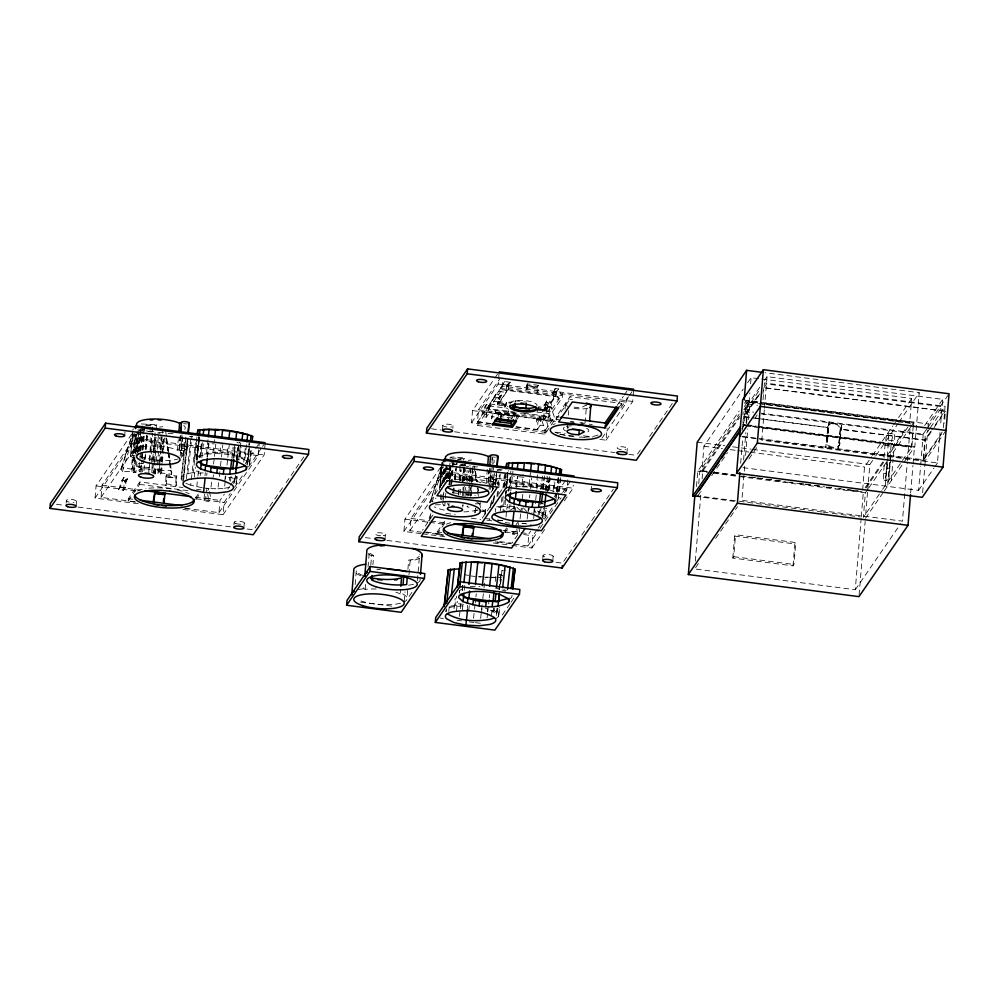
<?xml version="1.0" encoding="UTF-8"?>
<svg xmlns="http://www.w3.org/2000/svg" width="999" height="999" viewBox="0 0 999 999"><rect width="100%" height="100%" fill="white"/><g stroke="black" fill="none" stroke-linecap="round" stroke-linejoin="round"><path stroke-width="0.75" stroke-dasharray="5 3.75" d="M154.945 474.013L154.982 463.324M154.995 461.788L155.07 434.303M463.873 490.509L463.873 487.45M463.898 481.343L463.948 466.071M527.36 383.891L527.335 389.31L526.211 390.934L526.623 386.039L537.462 387.45L537.062 392.345L538.174 390.721L538.199 385.302L527.36 383.891L526.386 386.388L537.462 387.45M135.789 433.941L134.378 452.222L135.976 454.12M182.642 456.406L183.104 454.183L178.946 450.786L180.295 434.353M166.109 476.698L165.409 485.252L166.346 483.891L166.683 474.787L176.723 476.086L176.386 485.189L175.449 486.55L176.149 477.997L165.871 477.035L176.149 477.997M475.387 512.637L475.549 508.079L474.737 510.339L477.609 510.701M485.414 513.936L485.589 509.378L482.717 509.015M151.261 462.637L152.447 433.354M152.51 431.818L152.697 427.185M460.189 494.393L460.502 486.688M460.751 480.519L461.188 469.73M440.459 487.649L441.446 469.767M148.776 472.39L149.151 466.283M149.513 460.177L150.974 435.764M458.291 495.005L458.566 490.422M459.203 479.745L460.027 466.009M441.133 470.017L440.035 486.363L442.045 462.425A3.846 1.099 4.7 0 1 443.344 462.087M66.134 503.134L66.334 500.686M76.124 506.131L76.523 501.236M138.249 503.696L95.067 498.101L96.066 485.876L131.93 433.728M134.728 501.748L101.024 497.377L102.035 485.152L136.9 434.465M124.713 435.489L125.012 431.818M123.576 490.447L124.288 481.88L126.174 479.145L127.422 479.308L127.522 478.084L123.801 477.597L121.915 480.344L118.569 489.785L123.576 490.447L125.474 487.699L126.174 479.145M124.288 481.88L125.537 482.042L127.522 478.084M134.715 457.892A3.846 1.099 4.7 0 1 133.716 457.804L130.607 456.568L132.742 430.881M130.607 456.568L133.054 430.631M135.752 502.11L128.109 501.123L128.309 498.676L139.81 481.943L182.967 487.537M136.826 461.526L135.939 472.302L133.816 472.564L132.005 471.403L122.39 471.64L121.016 469.667L121.379 467.782L131.393 469.08L134.291 433.916M132.005 471.403L135.015 434.715M131.393 469.08L132.642 468.081L135.414 434.453M95.067 498.101L136.176 438.336L136.426 435.277M133.741 470.354L136.663 434.927M133.816 472.564L134.94 458.803M135.439 452.684L137.2 431.293M135.939 472.302A12.8 3.659 4.7 0 1 134.965 468.568L135.727 459.34M136.364 451.635L137.75 434.69M136.613 451.461L138.212 432.03M136.838 455.606L138.948 429.857M137.587 452.285L139.098 433.803M138.224 452.085L140.447 430.07A3.846 1.099 4.7 0 1 139.535 430.806M138.736 450.999L140.322 431.568M137.85 429.757A12.8 3.659 4.7 0 0 139.361 430.719L140.422 430.594L140.522 429.37M138.886 451.123L140.235 434.677M153.496 462.974L153.109 467.557L151.998 468.144A12.8 3.659 4.7 0 0 139.273 467.457L137.825 466.733L138.199 462.15M139.073 451.448L140.834 430.045M101.024 497.377L140.247 440.359L141.259 428.121M140.422 450.287L142.145 429.358L144.643 430.282M139.273 467.457L140.534 452.06M140.659 450.512L142.183 432.043M142.308 430.494L142.695 425.874M140.085 471.453L140.722 463.798M141.221 457.692L141.721 451.573M141.846 450.049L143.107 434.752M128.109 501.123L139.61 484.39L139.81 481.943M137.825 466.733L141.396 466.483L141.895 460.377M142.02 458.841L144.156 432.854M144.281 431.331L144.655 426.735M141.071 472.377L142.095 460.064M142.22 458.516L144.118 435.427M144.018 470.566L144.768 461.388M144.892 459.865L145.28 455.282M145.779 449.163L146.915 435.402M149.688 462.325L149.313 466.908L153.109 467.557M149.813 460.801L152.073 433.279M152.198 431.755L152.572 427.16M156.381 427.809L156.631 424.75L154.957 425.624L154.857 426.848L155.419 426.561M151.998 468.144L154.658 435.801M151.811 472.515L152.56 463.349M152.685 461.813L155.082 432.767M153.621 461.438L154.495 450.736M154.62 449.213L155.632 436.988M153.809 473.064L156.718 437.637M153.908 473.888L154.108 471.441M155.257 473.801L156.144 463.099M156.269 461.563L157.143 450.861M157.268 449.338L158.654 432.517M170.554 463.424L171.566 474.275L161.551 472.989L160.302 473.988L157.979 473.489A12.8 3.659 4.7 0 0 157.018 469.755L159.678 437.412M157.979 473.489L159.503 455.007M160.015 448.851L161.401 431.905M171.928 472.39L170.567 470.417L160.951 470.666L159.141 469.493L159.64 463.386M159.765 461.85L160.652 451.148M160.777 449.625L161.776 437.4M159.203 471.715L160.851 451.698M160.976 450.149L162.238 434.752M162.375 433.216L162.625 430.132M160.302 473.988L161.189 463.286M161.314 461.75L163.324 437.287M160.951 470.666L161.201 467.607M161.701 461.488L163.586 438.561M161.551 472.989L162.3 463.811M162.437 462.287L163.312 451.585M163.436 450.049L164.448 437.824M165.871 477.035L166.683 474.787M178.946 450.786L181.393 450.499A3.846 1.099 4.7 0 0 186.825 450.124L183.766 448.601A3.846 1.099 4.7 0 0 180.145 448.701L179.608 448.901A3.846 1.099 4.7 0 0 179.445 449.725L177.397 450.087L178.259 439.622M175.911 478.334L176.723 476.086M179.233 449.425L180.469 434.478M179.47 449.75L180.707 434.802M180.207 456.043L181.955 434.852M181.131 450.424L182.243 436.975M181.393 450.499L182.505 437.05M181.219 457.704L182.73 441.171M183.042 456.019L184.266 441.071M186.825 450.124L187.787 438.111M186.875 449.837L187.612 440.871M209.565 491.533L210.777 498.751L208.891 501.498L203.871 500.836L204.583 492.282M203.871 500.836L205.757 498.101L206.468 489.535M185.29 508.291L218.993 512.662L220.005 500.424L224.363 494.093M182.979 509.49L223.077 514.685L224.076 502.447L230.207 493.543M233.941 524.862L234.141 522.415M244.018 526.635L244.318 522.964M218.993 512.662L258.217 455.631L259.228 443.406M223.077 514.685L264.186 454.907L265.185 442.682L262.562 446.491M355.157 584.54L356.293 570.641A25.275 7.218 4.7 0 0 362.649 575.399M376.186 589.023A25.275 7.218 4.7 0 0 365.184 589.398L363.761 588.686L364.136 584.09M365.184 589.398L365.696 583.279M368.057 567.132L369.33 551.685A25.275 7.218 4.7 0 0 373.651 555.556L372.902 564.722M370.804 564.984L371.553 555.806A27.822 7.955 4.7 0 1 368.281 553.708M384.99 539.423L385.389 534.527M420.891 533.591L403.933 531.393L404.932 519.168L440.796 467.033M407.704 590.284L407.068 597.926A27.822 7.955 4.7 0 0 402.31 593.668L400.212 593.93L400.587 589.335M422.152 532.267L409.89 530.681L410.901 518.444L446.64 466.496M404.258 601.136L405.02 591.87M407.917 569.255L408.678 560.089A25.275 7.218 4.7 0 0 419.218 556.243M408.978 574.562L410.114 560.801L408.678 560.089M417.42 580.644L419.58 554.383M442.495 429.046L442.807 425.374M439.473 489.872L441.62 464.148M443.094 535.214L436.975 534.415L437.175 531.967L444.567 521.216M440.522 499.313L441.021 493.206M441.645 485.564L443.156 467.22M442.632 483.291L444.006 466.483M441.633 499.85L442.27 492.207M443.019 483.029L444.28 467.744M443.419 482.18L444.655 467.232M403.933 531.393L445.042 471.628L445.417 467.045M442.994 499.025L443.631 491.321M444.38 482.08L445.654 466.683M445.816 493.281L444.805 505.606L442.682 505.856L443.806 492.107M444.817 479.87L446.066 464.585M445.729 478.771L446.74 466.446M445.966 478.783L446.953 466.82M446.578 478.296L447.452 467.694M447.077 477.884L447.839 468.643M447.502 478.159L447.702 475.711L497.889 482.205L497.677 484.652M447.702 477.909L448.439 468.931M448.239 478.434L448.951 467.857M448.464 478.471L449.725 463.074M450.099 458.454L450.199 457.23L453.783 456.98L465.497 458.054L463.823 458.928A11.513 3.284 4.7 0 0 452.385 458.304L450.199 457.23M452.784 428.371L452.984 425.924M409.89 530.681L449.113 473.651L450 462.949M449.538 480.594L449.163 485.077L449.662 480.631M449.65 479.095L450.761 465.646M449.787 479.145L450.886 465.684M449.912 479.195L450.799 468.419M448.826 506.268L449.075 503.221M450.586 484.865L451.973 468.056M451.511 484.49L453.521 460.039M451.71 484.115L452.984 468.718M453.771 493.156L454.27 487.05M454.895 479.395L455.781 468.706M458.678 494.093L459.303 486.451M459.815 480.332L460.689 469.63M463.723 460.152L463.823 458.928M462.512 481.418L463.911 464.473M462.687 481.356L463.698 469.13M462.362 496.266L462.737 491.683M462.862 490.147L463.111 487.1M463.611 480.981L464.747 467.22M464.872 465.696L465.247 461.101M465.234 465.959L465.334 464.735A11.513 3.284 4.7 0 1 459.727 464.872M463.561 495.579L464.323 486.338M464.822 480.182L465.709 469.393M462.774 507.18L462.974 504.732A7.68 2.198 4.7 0 1 462.25 505.806M465.01 496.391L465.384 491.808M465.509 490.272L465.759 487.225M466.258 481.106L467.145 470.404M490.084 425.187L471.528 422.789L472.527 410.552L494.018 379.308M466.508 495.354L467.145 487.649M467.657 481.493L468.543 470.716M467.732 496.003L468.494 486.763M469.006 480.606L470.017 468.281M469.018 490.559L469.268 487.512M469.767 481.393L471.278 463.049M468.831 495.766L469.842 483.454M469.967 481.905L470.854 471.128M470.554 490.459L470.804 487.4M471.303 481.293L472.564 466.009A21.778 6.219 4.7 0 1 469.617 465.821M470.442 496.316L470.816 491.733M470.941 490.197L471.453 484.09M471.578 482.554L472.952 465.734M471.303 495.579L472.302 483.354M472.427 481.818L473.314 471.116M491.321 423.851L477.485 422.065L478.496 409.84L499.712 378.983M537.4 408.903L538.811 406.843L546.341 407.817L542.694 412.974L542.894 410.527L545.866 406.206L550.936 406.868L554.345 417.195L554.045 420.866L544.88 434.19L477.385 425.449L477.684 421.778L490.846 423.489M474.737 512.849L474.737 510.339M477.385 425.449L486.55 412.125L486.85 408.466L514.81 412.075M486.338 417.145L487.05 408.579L488.936 405.831L490.184 405.994L490.284 404.782L486.525 404.295L484.64 407.03L481.318 416.496L486.338 417.145L488.224 414.398L488.936 405.831M548.676 417.32L548.975 413.648L562.574 393.881L562.275 397.552L548.676 417.32L488.349 409.503L488.648 405.831L495.954 394.118L501.486 394.842L499.338 399.026L497.889 398.838L497.39 404.957M491.545 416.546L491.346 418.981L495.554 412.862L495.766 410.427L491.545 416.546L495.504 417.058L498.976 412.013L514.772 414.061L514.423 418.369L500.049 416.508M489.572 468.094L488.336 483.041L486.263 483.391L487.4 468.406M479.045 510.889L484.777 511.638L485.589 509.378M484.777 514.148L485.014 511.288L482.142 510.926M487.937 482.592L488.923 470.629M488.099 482.729L489.06 470.716M489.073 489.348L490.821 468.144M487.812 484.09L489.997 483.728L491.221 468.781M491.958 459.802L492.207 456.818M471.528 422.789L498.176 384.041L499.175 371.815M496.478 474.163L495.691 483.416A3.846 1.099 4.7 0 1 490.259 483.791L491.121 473.326M491.983 462.874L492.482 456.893M490.209 489.51L492.332 465.497M506.231 405.094L498.701 404.12L498.901 401.673L506.431 402.647L506.231 405.094L504.807 407.155L507.892 407.555M493.881 465.409L491.508 489.697M499.338 399.026L501.486 394.842M501.386 396.066L499.925 395.879L499.425 401.985L491.97 401.024L495.954 394.118M498.613 416.321L498.976 412.013M488.349 409.503L501.948 389.735L502.622 381.481M495.691 483.416L496.416 474.4M500.911 417.732L501.361 413.486L508.891 414.46L508.666 415.859L501.261 414.71M504.807 407.155L505.007 404.707L506.431 402.647M506.555 386.238L506.043 392.357L498.588 391.396L504.62 381.531L510.139 382.242L508.004 386.426L506.555 386.238L508.591 383.279L510.039 383.466M508.004 386.426L510.139 382.242M508.591 383.279L508.091 389.398L500.624 388.424L504.62 381.531M498.701 404.12L508.591 388.648L561.463 395.504L558.578 388.948L555.182 388.511L552.422 393.594L553.783 393.768L556.443 389.91L555.082 389.735L552.422 393.594M515.509 413.449L507.979 412.475L508.216 409.627M505.444 499.775L505.069 504.358L511.163 505.157M506.443 487.275L506.843 482.38L566.383 490.084L566.083 493.756M515.646 401.998L515.746 400.774L522.527 401.648M516.745 419.605L519.268 415.934L519.468 413.486L516.108 418.381M516.783 529.008L517.757 534.79L512.737 534.14L513.324 527.01M537.225 387.787L538.199 385.302M536.5 421.978L536.7 419.53L539.672 415.209L539.472 417.657L536.5 421.978L537.887 422.152L540.859 417.832L539.472 417.657M537.2 411.338L538.611 409.29L538.811 406.843M516.196 426.76L537.275 429.495L537.887 422.152M514.073 544.168L527.859 545.953L528.871 533.728L530.619 531.193M537.275 429.495L540.247 425.174L540.859 417.832M511.888 545.379L531.943 547.976L532.942 535.751L537.312 529.383M543.868 406.031L546.64 400.936L550.024 401.373L552.909 407.929L547.489 407.23L547.889 402.335L546.54 402.16L543.868 406.031L545.229 406.206L547.889 402.335M550.936 406.868L547.964 411.188L551.373 421.516L543.468 420.492L544.068 413.161L547.04 408.841L545.666 408.653L545.866 406.206M544.83 411.101L545.229 406.206M546.54 402.16L546.64 400.936M538.611 409.29L546.141 410.264L546.341 407.817M544.88 434.19L545.179 430.519L541.77 420.192L544.742 415.871L548.151 426.198L540.247 425.174M543.468 420.492L546.441 416.171L547.04 408.841M553.783 393.768L553.371 398.663L558.803 399.363L555.906 392.819L558.578 388.948M555.082 389.735L555.182 388.511M546.141 410.264L555.931 396.016L556.443 389.91M542.594 560.614L543.006 555.719M558.778 419.63L556.118 419.28L556.331 416.695L570.067 396.715L621.803 403.421L621.59 406.006L618.93 405.669M565.034 409.041L565.409 404.445M552.784 561.151L553.184 556.256M567.245 428.571L567.482 425.586M568.344 415.122L568.718 410.639M556.118 419.28L569.855 399.313L570.067 396.715M564.472 492.732L567.082 488.923L567.969 478.221M564.298 500.924L573.051 488.211L573.301 485.152M585.077 422.852L586.55 404.92L581.081 407.779A8.966 2.56 4.7 0 1 572.302 406.643M591.196 489.96L591.495 486.301M599.875 439.41L606.068 440.209L607.067 427.984M601.985 438.186L626.748 402.185L627.122 397.602M626.91 453.384L627.31 448.489M606.068 440.209L632.717 401.473L633.716 389.235M696.503 486.476L697.764 471.191L739.198 410.951M698.763 483.678L699.762 471.453L739.123 414.223M706.568 471.278L701.935 470.679L703.945 446.228L743.244 389.086M695.341 561.163L701.086 491.283M702.11 478.858L702.747 471.091L739.435 417.757M742.956 414.922L743.206 411.85M742.332 430.269L742.831 424.25M742.956 422.752L743.456 416.733L759.14 393.918M743.343 427.035L744.592 411.75L759.24 390.459M732.804 558.054L734.615 536.113L735.551 534.74L795.766 542.544L793.968 564.472L793.019 565.846L732.804 558.054L733.753 556.68L735.551 534.74M740.671 463.324L742.819 437.237M741.583 429.008L744.23 425.162L746.241 400.699L761.625 402.697M746.116 422.914L747.876 401.511L761.8 403.309M743.581 460.039L745.828 432.667M746.578 423.551L748.176 404.046L760.189 386.588M743.855 409.74L749.1 402.11L749.849 392.944M750.599 383.766L751.111 377.659L760.376 378.858M744.68 466.196L741.87 500.362L902.447 521.153L907.304 462.137M745.566 455.319L747.739 428.921M748.501 419.605L749.912 402.522L757.629 403.521M762.999 393.606L763.498 387.587L945.404 411.138L944.417 423.189M763.024 399.762L763.773 390.597M764.322 409.802L761.825 440.209L937.462 462.962L939.959 432.555M764.447 408.291L767.045 376.623L942.681 399.363L940.459 426.473M793.019 565.846L794.829 543.918L795.766 542.544M827.359 428.159A5.12 4.845 34.5 0 1 832.779 423.913L833.253 423.226A5.12 4.845 34.5 0 0 827.834 427.472L825.748 447.727L827.709 427.634L758.765 418.706M930.881 431.268L924.849 440.035L840.371 429.095L838.298 449.35L840.259 429.258L925.361 440.284L933.203 428.883M862.649 489.947L864.522 467.02L871.603 456.73M696.253 569.13L855.294 589.722L861.163 518.281M861.288 516.733L863.336 491.883L835.539 488.286M867.994 489.073L865.371 492.894L863.361 517.357L881.742 490.634M859.09 595.104L865.146 521.428M867.544 492.232L865.396 518.369L883.79 491.62M867.669 490.684L869.817 464.547L875.112 456.855M883.99 457.567L885.002 445.342A9.603 1.486 -82.6 0 1 887.524 433.591A9.603 1.486 -82.6 0 1 888.536 440.197L887.274 455.482L890.796 455.931L888.785 480.394L891.283 480.719L893.044 459.315M907.916 427.072L888.099 455.881L887.087 468.119A9.603 1.486 -82.6 0 1 884.565 479.857A9.603 1.486 -82.6 0 1 883.553 473.264L884.427 462.562M890.097 462.325L889.597 468.444A9.603 1.486 -82.6 0 1 887.075 480.182A9.603 1.486 -82.6 0 1 886.063 473.588L887.062 461.351M887.124 462.612L885.239 485.539L887.749 485.864L891.021 446.116A9.603 1.486 -82.6 0 1 893.543 434.378A9.603 1.486 -82.6 0 1 894.555 440.971L893.168 457.792M890.221 460.801L890.596 456.206L910.002 427.997M761.912 379.058L911.687 398.451L909.677 422.914L759.902 403.521M907.429 460.589L910.364 424.862M913.223 426.011L911.463 447.415L745.866 425.974M882.604 489.373L911.837 446.865L913.348 428.521M913.473 426.998L913.848 422.402L763.161 402.897M910.663 493.094L912.936 465.472M913.061 463.936L914.447 447.053L760.739 427.147M884.315 490.859L914.822 446.503L919.242 392.694L765.122 372.739M742.956 467.644L918.593 490.384L920.591 466.058M920.716 464.535L923.576 429.732M929.557 428.883L925.261 435.139L923.238 459.602L942.194 432.055M741.845 436.301L923.75 459.852L925.361 440.284M922.639 492.719L927.796 430.032M927.921 428.509L928.296 423.926L948.188 395.005M943.306 427.747L945.066 406.343L764.41 382.942L764.01 387.837L944.667 411.238L931.742 430.02M145.03 458.966L145.854 451.311M146.029 449.787L147.515 436.001M455.219 480.019L456.705 466.233M456.868 464.697L457.367 460.102M182.617 481.156L181.156 478.983L185.714 437.849M181.568 476.898L185.989 437.025L191.97 436.138L187.824 473.588L183.853 475.062L181.568 476.898L181.156 478.983M182.792 479.645L187.3 438.861M183.853 475.062L187.949 437.987M183.466 481.168L187.887 441.183M186.388 478.646L190.672 439.985M202.26 487.762L190.697 485.214L195.404 442.669M196.903 437L194.393 459.74L194.805 457.654C210.976 449.475 235.764 450.874 249.75 462.637L249.338 464.722L247.053 466.558M203.122 472.914L194.668 473.301L193.232 472.589L196.603 442.207M196.191 458.916L198.014 442.432M198.177 440.934L198.676 436.438M194.243 477.16L195.342 467.182M196.191 459.515L198.401 439.61M197.078 455.819L199.138 437.262M199.438 437.212L196.928 459.877L197.303 457.979L199.375 456.318L207.904 454.058L213.786 453.633A24.963 7.13 4.7 0 1 238.549 456.843L245.879 460.527L247.215 462.512L246.84 464.398M196.878 461.838L199.338 439.61M199.8 457.842L201.511 442.357M196.753 486.825L197.777 477.609M197.939 476.073L198.626 469.93M199.987 457.642L201.686 442.27M201.061 454.345L202.372 442.52M201.898 457.654L203.421 443.843M200.262 475.449L200.549 472.877M206.468 453.346L208.142 438.261M204.995 475.661L205.344 472.577M207.043 457.155L208.579 443.281L212.912 443.768M207.467 456.93L209.016 443.032M206.706 475.536L206.993 472.964M212.949 452.872L214.398 439.735M203.634 487.999L210.864 488.648L212.05 477.897M213.586 464.073L214.273 457.929M214.435 456.393L215.796 444.105M213.137 477.41L213.424 474.85M220.042 452.972L221.054 443.818M210.864 488.648L217.957 488.748L218.631 482.667M219.305 476.598L220.317 467.47M220.479 465.959L221.328 458.354M221.491 456.843L222.839 444.68M227.273 453.621L228.109 446.053M224.738 481.218L225.312 476.086L229.683 477.847L231.793 477.584L235.052 479.707L236.513 481.88L236.101 483.966L236.95 476.298M217.957 488.748L224.438 488.274L225.287 480.544M225.462 478.996L225.799 475.911M226.998 465.084L227.685 458.903M227.859 457.355L229.233 444.98M229.408 480.407L229.683 477.847M231.893 457.929L233.079 447.202M230.507 481.231L231.181 475.187M233.017 458.566L234.528 444.98M234.153 454.795L235.002 447.165M233.978 457.842L235.152 447.202M233.741 483.866L234.578 476.298M236.426 459.652L237.762 447.552M234.153 482.754L235.002 475.137M236.688 459.902L238.037 447.714M237.263 459.115L239.123 442.257L240.796 443.269L238.911 460.252M235.052 479.707L235.539 475.212M237.2 460.227L239.198 442.257M238.699 459.74L240.509 444.093M236.513 481.88L237.2 475.711M240.21 456.406L241.184 447.639M243.744 462.038L245.242 448.551M245.03 458.341L246.703 443.256M247.003 462.862L249.213 442.969M247.215 462.512L249.325 443.431M247.228 465.047L249.076 448.364M248.276 460.464L249.925 445.679M249.338 464.722L251.024 449.413M249.75 462.637L251.124 450.262M446.353 608.766L446.016 611.8A25.999 7.43 4.7 0 1 452.085 606.905L465.459 605.594M448.726 611.338L449.238 606.693M454.033 608.791L455.219 598.151M456.993 605.993L455.569 605.269L456.58 596.166M456.431 611.126L457.505 601.398M459.353 593.231L459.64 590.671L461.7 588.998M462.125 590.534L462.812 584.34M459.428 616.445L460.102 610.302M460.277 608.753L460.951 602.609M462.312 590.322L462.999 584.178M464.223 590.334L464.91 584.203M462.312 610.701L462.874 605.569M467.332 608.354L467.669 605.269M468.756 610.789L469.318 605.656M473.538 618.269L474.388 610.589M474.562 609.053L475.062 604.445M475.237 602.909L475.749 598.301M475.924 596.765L476.261 593.693M490.521 507.704L491.371 500.087M492.544 489.423L494.58 471.153M490.946 505.594L491.633 499.463M492.644 490.259L493.156 485.664M493.331 484.128L494.517 473.389M492.657 503.883L493.494 496.328M494.83 484.24L495.841 475.174M493.568 500.636L494.08 496.003M495.279 485.189L496.815 471.291M480.631 618.393L482.642 600.162M482.817 598.638L483.828 589.522M483.991 588.011L485.002 578.883M481.568 612.449L482.005 608.591M493.906 500.262L494.405 495.704M495.579 485.064L496.765 474.438M495.254 511.938L495.604 508.853M496.965 496.478L498.002 487.2M498.164 485.651L499.363 474.825M497.852 496.403L500.836 469.443M487.362 611.338L487.637 608.766L484.89 608.041M487.112 617.869L487.624 613.236M487.787 611.688L488.474 605.506M488.648 603.958L489.16 599.313M489.335 597.764L489.672 594.68M500.399 510.914L502.085 495.716M502.934 488.124L504.445 474.45M503.933 486.975L505.269 474.837M514.572 506.243L503.533 506.605L502.097 505.881L503.284 495.254M504.12 487.662L505.969 470.954M491.446 615.659L492.357 607.467M495.242 581.418L496.091 573.763M504.208 500.474L502.959 511.738L509.415 506.168L508.841 511.313L514.685 507.105M505.719 486.213L507.38 471.228M506.293 486.026L508.004 470.554M505.506 495.729L506.131 490.147M506.293 488.636L508.304 470.517M505.881 493.843L506.168 491.283L508.241 489.61M506.855 485.152L507.867 475.974M493.007 612.412L493.518 607.879M496.153 618.493L498.426 616.645L498.851 614.572L494.118 610.264L494.63 605.706M508.666 491.146L510.889 471.004M505.956 517.045L506.643 510.901M506.805 509.365L507.492 503.221M508.853 490.934L510.551 475.574M510.089 486.163L511.238 475.824M497.002 608.241L496.316 614.435A25.999 7.43 4.7 0 0 494.98 612.462L487.637 608.766M499.05 589.647L500.599 575.699M496.491 615.446L497.34 607.829M499.363 589.547L500.711 577.36L502.847 576.773M500.437 584.14L501.973 570.342A25.275 2.96 6.3 0 0 505.694 570.367M510.764 490.946L512.974 471.016M497.377 612.399L497.877 607.904M500.536 583.928L501.523 574.937L499.288 574.188M498.426 616.645L499.45 607.454M498.851 614.572L499.537 608.391M515.509 485.127L516.346 477.597M513.861 508.953L514.21 505.869M516.258 487.375L517.445 476.573M514.16 509.915L514.497 506.855M516.695 487.012L517.882 476.323M515.284 511.401L515.709 507.542M515.334 486.638L521.815 486.176L523.101 474.488M520.067 518.881L521.266 508.129M522.277 498.901L522.789 494.293M523.638 486.613L524.5 478.933M521.865 511.988L522.29 508.141M521.815 486.176L528.908 486.263L529.745 478.646M529.92 477.11L530.432 472.539M527.16 519.005L527.834 512.924M528.009 511.413L528.346 508.366M529.52 497.727L529.857 494.692M530.531 488.611L531.705 477.972M554.895 482.579L553.896 491.633L549.075 489.697L536.138 486.925L537.487 474.812M533.603 514.51L534.178 509.378L541.508 513.074A25.999 7.43 4.7 0 1 542.469 516.933M533.641 518.481L534.153 513.848M534.328 512.3L535.526 501.473M535.701 499.925L536.725 490.646M536.9 489.098L537.924 479.82M537.986 516.271L538.561 511.138L540.659 510.876L545.379 515.184L544.967 517.257L542.694 519.093M540.934 489.697L542.632 474.375M539.373 514.522L539.885 509.989M542.22 488.848L543.231 479.782M543.019 488.099L544.03 478.946M540.659 510.876L541.158 506.318M543.019 489.61L544.53 475.949M542.557 517.619L543.531 508.853M545.591 490.259L546.615 480.956M542.857 517.569L543.868 508.429M545.891 490.159L546.903 481.019M543.918 512.999L544.405 508.503M546.291 490.884L548.064 475.549L549.662 476.56L549.375 477.385M547.739 491.496L549.45 475.999M544.967 517.257L545.978 508.054M547.852 491.183L549.038 480.457M545.379 515.184L546.066 509.003M548.114 490.459L549.487 478.109M549.075 489.697L550.362 478.022M553.109 490.834L554.108 481.843M555.706 497.689L556.206 493.106M556.381 491.57L558.191 476.723M555.919 499.85L558.441 477.11M557.317 492.282L558.953 477.497M558.703 493.419L558.204 498.014L558.616 495.941M558.878 491.895L560.239 479.645M559.128 491.296L560.676 477.372M500.499 417.207L501.361 413.486M142.482 471.815L144.455 455.119M145.18 449.051L146.803 435.377M452.784 492.969L453.509 486.9M454.408 479.308L455.669 468.681M140.135 451.223L144.38 426.748M449.001 484.527L453.246 460.039M459.253 592.557L459.64 590.671M505.794 493.169L506.168 491.283M512.087 595.329L511.663 597.402L509.39 599.25M132.817 429.67L133.179 429.133A3.846 1.099 4.7 0 1 133.729 428.933M495.679 483.366L492.632 481.905A3.846 1.099 4.7 0 0 489.011 481.993L488.474 482.192A3.846 1.099 4.7 0 0 488.311 483.017L488.336 483.041M122.39 471.64L134.166 433.054M432.155 501.973L443.931 463.374M121.016 469.667L132.817 433.241M443.568 460.701L429.882 502.959L443.781 459.565M121.379 467.782L132.505 433.691M486.525 404.295L483.216 413.748L488.224 414.398M118.569 489.785L120.454 487.037L123.801 477.597M430.781 513.636L427.435 523.076L422.502 530.257M429.32 520.329L432.667 510.901M496.978 483.553L497.889 482.205M500.624 388.424L502.247 386.064L626.748 402.185M137.775 433.191L140.384 429.395M125.537 482.042L127.422 479.308M195.28 498.239L198.576 493.456M195.904 499.488L200.012 493.506M207.817 490.472L209.078 488.636L206.568 488.311M227.847 489.023L229.595 486.488M230.457 485.227L236.563 476.348M245.279 463.673L254.87 449.737M255.744 448.476L258.354 444.667M234.578 487.187L244.193 473.201M248.564 466.845L261.688 447.764M282.58 487.762L253.634 529.845L245.929 528.846M286.089 482.654L304.508 455.869M494.88 378.059L497.465 374.313M477.485 422.065L502.247 386.064M490.284 404.782L488.399 407.517L484.64 407.03M490.184 405.994L488.299 408.741L487.05 408.579M497.889 398.838L499.925 395.879M498.901 401.673L497.49 403.733L505.007 404.707M508.591 388.648L498.801 402.897L506.331 403.871L504.907 405.931M514.872 402.048L515.746 400.774M507.979 412.475L508.791 411.301M511.313 419.105L514.772 414.061M436.975 534.415L446.016 521.266M411.888 592.395L406.668 599.974A27.822 7.955 4.7 0 1 404.42 601.785M537.3 410.114L538.711 408.067L546.241 409.041L556.031 394.792M538.811 410.314L550.249 411.8L547.365 405.244L550.024 401.373M482.255 518.131L493.668 501.535M498.938 493.868L506.843 482.38M545.179 430.519L554.345 417.195M504.145 531.53L506.618 527.947M504.77 532.779L509.702 525.611M516.058 524.675L517.307 522.852M512.737 534.14L514.622 531.393L519.642 532.042L518.668 526.273M517.757 534.79L512 543.156L498.114 541.358M541.071 515.984L546.303 508.379M554.145 496.978L556.768 493.169M557.629 491.908L565.484 480.494M617.145 405.382L623.339 396.391M624.213 395.104L626.873 391.246M619.23 407.155L621.803 403.421M538.199 528.121L539.947 525.574M544.318 519.218L553.059 506.493M556.555 501.411L561.813 493.781M562.687 492.507L570.554 481.068M620.829 407.979L628.558 396.74M629.42 395.492L631.992 391.733M527.859 545.953L539.198 529.482M540.072 528.209L561.113 497.752M531.943 547.976L545.054 528.896M502.285 615.009L510.189 603.521M511.063 602.247L515.459 595.866M576.535 542.732L562.499 563.136L554.807 562.137M581.793 535.077L613.374 489.173M637.499 454.108L640.971 449.063M649.65 436.438L673.089 402.36M747.614 382.729L751.111 377.659M744.48 403.259L746.241 400.699M744.38 406.593L747.876 401.511M701.935 470.679L739.485 416.084M764.472 380.357L767.045 376.623M744.667 410.139L749.912 402.522M759.59 393.931L747.577 411.388L753.745 412.187M763.873 387.699L766.445 383.953L942.082 406.705L927.509 427.897M758.84 395.354L744.193 416.633L753.321 417.819M697.752 495.904L700.386 492.095M711.75 475.561L727.497 452.672M755.506 417.42L757.23 414.922M748.95 458.916L757.529 446.453M695.579 567.657L699.949 561.313M715.671 538.449L737.499 506.705M828.233 425.799L828.695 425.112M832.779 423.913L835.763 423.551A5.12 4.845 34.5 0 1 840.371 429.095M838.723 446.178L839.185 445.492M872.489 455.444L892.694 426.061M893.568 424.812L911.687 398.451M875.998 455.569L898.064 423.489M898.95 422.202L919.242 392.694M865.171 487.624L883.74 460.626M887.274 455.482L907.092 426.673M865.983 488.024L884.552 461.026M868.843 487.849L887.249 461.076M910.439 427.372L913.848 422.402M924.674 425.549L942.681 399.363M926.647 429.145L923.213 434.128L761.425 413.174M930.419 427.622L945.066 406.343M934.077 427.609L945.404 411.138M923.75 459.852L942.931 431.98M946.028 430.444L925.286 460.614L759.59 439.148M918.593 490.384L934.028 467.944M934.889 466.695L937.462 462.962M855.294 589.722L900.711 523.688M430.144 519.143L433.429 514.373M508.891 414.46L508.366 415.222L500.836 414.248M490.946 492.295L495.254 486.051M134.428 450.387L136.151 448.738A24.625 7.03 4.7 0 1 173.863 448.788L177.397 450.087M184.865 429.495L185.315 427.285L183.716 425.374M492.457 464.011L494.118 462.412L494.18 460.576L492.582 458.666M442.045 462.425L441.883 463.261M540.471 504.32L542.594 503.084M452.222 464.997L453.896 464.123A11.513 3.284 4.7 0 0 456.743 464.61M187.824 473.588L193.232 472.589M224.438 488.274L229.845 487.275M496.69 506.893L502.097 505.881M503.533 506.605L498.613 507.517A25.999 7.43 4.7 0 0 495.005 508.853M450.162 606.281L455.569 605.269M492.02 610.526L494.118 610.264M159.465 427.085L162.662 426.698M157.018 469.755L159.141 469.493M468.331 460.377L471.528 459.99M371.553 555.806L373.651 555.556M496.99 469.742L499.562 469.542M496.853 577.659L500.711 577.36M470.229 586.75L476.111 586.326A24.963 7.13 4.7 0 1 479.945 586.313M141.334 423.938L156.631 424.75M435.377 504.832L440.871 504.695L442.682 505.856M475.312 503.821L479.433 503.708L480.794 505.694L480.344 502.697M491.558 577.672L495.529 577.659M143.232 463.548L138.012 463.474L141.396 466.483M485.177 577.372L487.724 577.484M478.134 576.785L480.944 577.022M528.908 486.263L536.138 486.925M135.127 455.744L133.154 455.644A3.846 1.099 4.7 0 0 130.969 456.043M518.893 476.735L524.662 477.397M470.916 575.973L475.249 576.46M744.168 400.075L928.296 423.926M763.348 403.509L913.473 422.952M749.1 402.11L758.366 403.321M759.178 403.721L910.501 423.314M748.176 404.046L757.429 405.244M744.592 411.75L752.235 412.737M761.413 413.923L925.261 435.139M526.485 385.164L537.325 386.563M887.949 433.241L893.98 434.016M502.584 384.49L508.104 385.202M498.176 384.041L632.717 401.473M754.844 418.019L760.926 418.806M762.437 419.006L827.834 427.472M743.456 416.733L751.111 417.719M752.647 417.919L757.242 418.519M552.522 392.37L555.906 392.819M508.491 389.872L555.931 396.016M501.948 389.735L562.275 397.552M888.536 440.197L894.555 440.971M569.855 399.313L572.514 399.65M742.195 424.15L745.279 424.55M746.815 424.75L756.068 425.949M757.604 426.148L914.822 446.503M743.83 424.962L748.438 425.562M749.974 425.749L759.203 426.948M744.23 425.162L756.53 426.748M758.066 426.948L911.837 446.865M885.002 445.342L891.021 446.116M493.918 397.09L499.438 397.802M523.876 401.823L526.585 402.185M543.968 404.807L547.365 405.244M512.2 402.497L509.19 402.11L508.666 402.859L511.675 403.259M538.911 409.091L544.93 409.877M542.894 410.527L547.964 411.188M489.935 403.983L507.992 406.331M742.682 436.963L758.179 438.973M888.099 455.881L890.596 456.206M488.648 405.831L507.829 408.316M536.775 412.075L548.975 413.648M556.331 416.695L559.378 417.082M523.851 413.249L546.441 416.171M478.496 409.84L556.88 419.98M570.716 421.778L573.788 422.177M579.944 422.977L583.016 423.364M589.16 424.163L592.232 424.563M495.554 412.862L519.268 415.934M486.55 412.125L554.045 420.866M472.527 410.552L557.579 421.566M498.763 414.46L514.572 416.508M536.7 419.53L541.77 420.192M697.19 442.195L724.937 445.791M732.642 446.79L751.136 449.188M752.684 449.388L869.817 464.547M887.087 468.119L889.597 468.444M703.945 446.228L722.477 448.626M730.194 449.625L736.375 450.424M737.911 450.624L748.726 452.023M750.261 452.222L864.522 467.02M883.553 473.264L886.063 473.588M515.909 427.035L548.189 431.218M555.881 432.217L565.097 433.416M583.541 435.801L592.769 436.988M514.822 428.396L548.851 432.804M559.677 434.203L575.137 436.201M581.318 437L584.415 437.4M884.127 480.207L886.637 480.531M431.443 428.796L440.696 429.995M454.582 431.793L615.034 452.572M628.908 454.37L636.625 455.369M714.285 472.29L735.901 475.087M751.348 477.085L755.981 477.684M757.517 477.884L765.234 478.883M766.782 479.083L774.5 480.082M776.048 480.282L782.229 481.081M789.947 482.08L793.031 482.48M799.212 483.279L803.845 483.878M805.381 484.078L813.111 485.077M814.647 485.277L822.377 486.276M828.546 487.075L831.63 487.475M837.811 488.286L840.896 488.686M847.077 489.485L851.71 490.084M853.258 490.284L860.976 491.283M702.747 471.091L707.379 471.69M713.561 472.49L735.177 475.287M741.345 476.086L747.527 476.885M749.075 477.085L786.126 481.88M787.674 482.08L795.391 483.091M796.94 483.291L824.724 486.888M826.273 487.087L833.99 488.086M697.764 471.191L707.504 472.452M713.136 473.176L865.371 492.894M695.754 495.654L821.84 511.975M823.114 512.137L831.068 513.174M832.404 513.349L860.289 516.958M694.78 496.266L736.275 501.648M445.042 471.628L573.051 488.211M449.113 473.651L567.082 488.923M136.176 438.336L264.186 454.907M140.247 440.359L258.217 455.631M540.484 503.508L543.531 503.908M452.535 492.757L460.139 493.743M466.221 494.53L475.337 495.716M734.615 536.113L794.829 543.918M433.116 501.448L430.257 501.073A25.612 7.318 4.7 0 1 435.976 498.089M196.204 471.066L199.251 471.466M482.005 510.039L484.877 510.414M165.971 475.811L176.011 477.11M445.879 513.386L455.144 514.585M489.885 519.08L485.252 518.481L489.885 519.118M497.602 520.079L505.332 521.078M522.315 523.276L525.399 523.676M497.527 520.104L505.157 521.091M521.953 523.264L531.118 524.45M471.266 518.169L480.819 519.405M486.95 520.192L491.833 520.829M505.307 522.577L509.902 523.164M733.753 556.68L793.968 564.472M166.346 483.891L176.386 485.189M196.516 489.285L201.036 489.872M121.915 480.344L125.637 480.819M410.901 518.444L429.283 520.829M430.819 521.028L447.664 523.214M502.822 530.357L519.68 532.529M521.203 532.729L528.871 533.728M139.61 484.39L190.122 490.934M404.932 519.168L428.072 522.165M429.607 522.365L446.578 524.562M505.182 532.155L517.519 533.753M523.688 534.552L532.942 535.751M205.757 498.101L210.777 498.751M102.035 485.152L140.335 490.109M195.492 497.252L220.005 500.424M96.066 485.876L136.164 491.071M196.316 498.851L224.076 502.447M437.175 531.967L441.758 532.567M426.311 532.055L441.745 534.053M423.676 532.467L443.593 535.039M497.227 541.982L512.537 543.968M495.129 541.945L498.189 542.345M422.44 533.791L445.566 536.788M493.381 542.981L510.352 545.179M128.309 498.676L132.817 499.263M184.74 508.454L189.323 509.053M365.384 537.612L373.077 538.611M386.938 540.397L540.946 560.339M56.518 504.308L64.211 505.307M78.072 507.105L232.08 527.047M458.541 603.758L466.146 604.745M360.651 602.135L393.981 606.443M440.297 618.106L443.356 618.506M457.092 620.279L461.675 620.879M469.305 621.865L473.888 622.452M475.412 622.652L481.53 623.438M120.454 487.037L125.474 487.699M511.938 475.774L514.685 476.173M469.168 507.28L466.845 506.78A12.8 3.659 4.7 0 0 467.882 505.956M132.642 468.081L134.965 468.568M501.973 570.342L503.434 570.741M451.136 462.699L454.695 464.011A24.625 7.03 4.7 0 0 465.122 466.171M486.176 483.354L482.729 482.08A24.625 7.03 4.7 0 0 454.158 479.582M139.922 456.256L143.619 457.617A24.625 7.03 4.7 0 0 178.072 459.003M503.746 589.572L506.156 590.546M501.973 589.972L505.257 591.283M185.876 483.291L190.697 485.214M501.523 574.937L503.121 575.948M516.858 507.217L520.854 511.038M523.376 507.892L528.109 513.049L528.671 507.917L531.967 512.312M534.178 509.378L536.076 512.824M517.944 521.94L518.431 524.825M207.68 494.268L208.891 501.498M475.536 471.316L477.135 481.78M478.046 487.749L478.509 490.746M165.522 430.544L168.731 451.473M168.956 452.959L170.33 461.938M475.062 471.078L476.623 481.718M477.522 487.812L478.646 495.417M479.757 503.009L480.432 507.579M166.196 437.787L168.207 451.473M168.431 452.984L171.566 474.275M473.988 465.709L476.386 482.43M477.684 491.558L478.346 496.116M165.996 438.499L167.732 450.661M167.957 452.172L169.256 461.301M169.48 462.812L170.567 470.417M190.422 436.825A25.275 2.96 6.3 0 1 192.595 436.613M236.813 442.095A25.275 2.96 6.3 0 1 238.274 443.019M69.218 502.122A5.12 1.461 4.7 0 1 67.557 499.712A5.12 1.461 4.7 0 1 75.649 500.449A5.12 1.461 4.7 0 1 73.127 502.472M163.586 432.692A21.778 6.219 4.7 0 1 157.917 432.255M152.46 431.406A21.778 6.219 4.7 0 1 149.925 430.844M140.422 430.594A11.513 3.284 4.7 0 1 139.061 429.72M145.667 425.674A12.8 3.659 4.7 0 1 152.248 426.024M153.796 431.63A11.513 3.284 4.7 0 1 147.877 431.306M146.191 424.825A11.513 3.284 4.7 0 1 154.957 425.624M186.538 423.863A3.846 1.099 4.7 0 1 183.616 423.588M173.027 433.354A24.625 7.03 4.7 0 1 165.509 433.578M160.077 433.279A24.625 7.03 4.7 0 1 157.517 433.029M151.349 432.067A24.625 7.03 4.7 0 1 145.829 430.719M140.147 471.79A7.68 2.198 4.7 0 1 141.621 468.968A7.68 2.198 4.7 0 1 151.948 469.905A7.68 2.198 4.7 0 1 152.285 472.902M137.537 490.971A29.958 8.566 4.7 0 1 146.041 488.573M148.926 488.211A29.958 8.566 4.7 0 1 174.513 489.385M177.397 489.947A29.958 8.566 4.7 0 1 189.136 493.731M449.013 505.094A7.68 2.198 4.7 0 1 447.814 503.359M459.478 480.094A21.778 6.219 4.7 0 1 480.981 482.592M544.767 556.855A5.12 1.461 4.7 0 1 544.855 554.607A5.12 1.461 4.7 0 1 552.547 555.606A5.12 1.461 4.7 0 1 549.787 557.504M380.681 535.751A5.12 1.461 4.7 0 1 375.374 533.491A5.12 1.461 4.7 0 1 383.266 533.291A5.12 1.461 4.7 0 1 383.179 535.689M446.403 524.263A29.958 8.566 4.7 0 1 450.674 522.714M522.652 486.925A24.963 7.13 4.7 0 1 547.415 490.134M477.31 509.727A25.612 7.318 4.7 0 1 463.798 511.888M444.293 510.114A25.612 7.318 4.7 0 1 434.265 506.88M476.423 501.773A25.612 7.318 4.7 0 1 479.433 503.708M444.805 505.606A12.8 3.659 4.7 0 1 442.619 503.646M457.792 459.016A12.8 3.659 4.7 0 1 461.113 459.315M457.892 459.39A11.513 3.284 4.7 0 1 460.876 459.665M495.404 457.155A3.846 1.099 4.7 0 1 493.431 457.055M465.384 465.372A21.778 6.219 4.7 0 1 456.443 463.499M477.497 466.87A24.625 7.03 4.7 0 1 466.383 466.321M497.352 470.654A25.275 2.96 6.3 0 1 505.044 469.805M547.14 476.311A25.275 2.96 6.3 0 1 546.878 477.06M495.379 588.074A24.963 7.13 4.7 0 1 499.6 589.135M494.905 577.26A25.275 2.96 6.3 0 1 491.396 577.285M490.097 577.26A25.275 2.96 6.3 0 1 485.814 577.085M484.29 576.985A25.275 2.96 6.3 0 1 477.897 576.46M468.781 575.374A25.275 2.96 6.3 0 1 465.072 574.8M499.15 574.787A25.275 2.96 6.3 0 1 500.349 576.448M420.104 578.983A27.822 7.955 4.7 0 1 417.457 582.829M413.486 584.278A27.822 7.955 4.7 0 1 408.104 585.264M376.785 569.73A27.822 7.955 4.7 0 1 380.569 569.393M400.462 603.234A27.822 7.955 4.7 0 1 357.58 599.712M358.366 589.66A27.822 7.955 4.7 0 1 363.761 588.686M395.829 592.182A25.275 7.218 4.7 0 1 400.212 593.93M419.468 558.379A27.822 7.955 4.7 0 1 410.114 560.801M360.764 575.749A27.822 7.955 4.7 0 1 356.144 573.364M835.289 424.238A5.12 4.845 34.5 0 1 839.897 429.782M831.655 447.739A5.12 4.845 34.5 0 1 827.047 442.195L829.12 421.94L827.522 441.508A5.12 4.845 34.5 0 0 830.843 446.715A14.898 14.098 34.5 0 0 834.64 447.377A5.12 4.845 34.5 0 0 840.059 443.131L841.67 423.564L839.585 443.818A5.12 4.845 34.5 0 1 834.165 448.064M446.953 427.023A5.12 1.461 4.7 0 1 443.294 424.662A5.12 1.461 4.7 0 1 451.223 424.787A5.12 1.461 4.7 0 1 450.774 427.072M621.278 449.587A5.12 1.461 4.7 0 1 617.619 447.24A5.12 1.461 4.7 0 1 625.549 447.365A5.12 1.461 4.7 0 1 625.099 449.65M568.931 428.034A8.966 2.56 4.7 0 1 567.519 426.011M510.277 403.621A13.449 3.846 4.7 0 1 524.363 400.549A13.449 3.846 4.7 0 1 536.813 406.044M598.151 435.002A25.699 7.343 4.7 0 1 579.383 437.137M574.025 436.775A25.699 7.343 4.7 0 1 559.415 433.916M558.191 433.504A25.699 7.343 4.7 0 1 554.957 432.155M553.009 424.662A25.699 7.343 4.7 0 1 555.294 423.726M570.179 421.978A25.699 7.343 4.7 0 1 574.163 422.102M580.844 422.714A25.699 7.343 4.7 0 1 584.727 423.301M587.787 408.254A12.787 3.646 4.7 0 1 572.602 408.017M567.594 406.406A12.787 3.646 4.7 0 1 568.443 402.01M586.625 428.321A12.787 3.646 4.7 0 1 585.776 432.704M565.584 430.869A12.787 3.646 4.7 0 1 564.622 427.135M566.433 426.473A12.787 3.646 4.7 0 1 571.878 425.811M235.901 523.551A5.12 1.461 4.7 0 0 244.243 523.339A5.12 1.461 4.7 0 0 237.537 521.178A5.12 1.461 4.7 0 0 235.901 523.551"/><path stroke-width="1.5" d="M136.588 425.312L136.651 423.476L138.362 421.828A24.625 7.03 4.7 0 1 176.074 421.878L179.608 423.189L181.693 422.839A3.846 1.099 4.7 0 1 181.818 421.99L182.367 421.79A3.846 1.099 4.7 0 1 185.976 421.703L186.925 421.853A3.846 1.099 4.7 0 1 188.886 422.639L188.224 433.391M445.454 458.616L445.517 456.768L447.227 455.132A24.625 7.03 4.7 0 1 484.94 455.182L488.474 456.481L490.559 456.131L489.822 465.109M49.95 508.404L50.35 503.508L105.607 423.176L308.891 449.5L308.491 454.395L253.234 534.727L49.95 508.404L105.207 428.072L105.607 423.176M153.896 501.985L154.945 491.858L164.972 493.156L163.936 503.284M178.871 432.155L179.608 423.189M180.707 431.493L181.443 422.527M180.956 431.805L181.319 427.322M188.299 432.18L189.086 422.927M346.616 605.257L347.028 600.362L370.304 566.52L424.837 573.576L424.425 578.471L401.148 612.312L346.616 605.257L369.905 571.403L370.304 566.52M358.816 541.708L359.215 536.813L414.473 456.468L617.757 482.792L617.357 487.687L562.1 568.031L358.816 541.708L414.073 461.363L414.473 456.468M364.76 576.448L366.795 551.548A27.822 7.955 4.7 0 1 383.916 544.867M372.015 575.424L371.64 580.007A25.275 7.218 4.7 0 0 406.668 584.552L407.292 576.91M400.836 586.288L401.723 575.586M403.059 584.502L403.821 575.324M426.411 433.091L426.81 428.196L467.607 368.881L677.422 396.054L677.022 400.949L636.226 460.264L426.411 433.091L467.207 373.776L467.607 368.881M420.479 574.388L422.115 554.52M444.78 461.625L445.03 458.566L443.568 460.701M435.314 622.414L435.714 617.519L460.302 581.768L519.855 589.485L519.443 594.368L494.867 630.119L435.314 622.414L459.902 586.663L460.302 581.768M462.762 535.289L463.811 525.162L473.838 526.461L472.802 536.588M487.737 465.447L488.386 456.443M497.027 466.92L497.752 455.931A3.846 1.099 4.7 0 0 495.791 455.157L494.842 454.995A3.846 1.099 4.7 0 0 491.233 455.082L490.684 455.282A3.846 1.099 4.7 0 0 490.521 456.118L490.559 456.131M500.674 420.591L500.911 417.732M497.04 466.97L497.952 456.231M508.204 421.566L508.429 418.706M515.009 407.23L515.309 403.559M525.849 408.641L526.248 403.746M562.1 568.031L562.3 565.584M578.871 434.69L584.34 431.818A8.966 2.56 4.7 0 0 572.939 429.395A8.966 2.56 4.7 0 0 567.469 432.255A8.966 2.56 4.7 0 0 578.871 434.69L579.27 429.795A8.966 2.56 4.7 0 1 572.439 429.17M589.572 421.103L590.821 405.819M605.007 427.934L618.743 407.967L572.327 401.948L558.591 421.928L605.007 427.934L605.194 425.636L618.069 406.918M695.853 496.403L692.769 496.016L697.19 442.195L746.615 370.342L762.037 372.34M910.539 494.63L908.016 525.324L858.965 596.64L688.336 574.537L694.78 496.266L740.321 430.057M736.588 473.251L742.619 399.875L763.373 369.705L949.05 393.756L943.019 467.132L922.264 497.302L736.588 473.251L757.342 443.081L763.373 369.705M744.218 399.55L746.615 370.342M688.336 574.537L737.387 503.234L739.909 472.539M197.24 433.966L197.852 430.107C215.984 428.184 235.539 430.07 252.66 436.338L252.148 440.984M197.352 434.702L197.852 430.107M199.313 435.714L200 429.52M203.184 435.127L203.846 429.22M200.649 468.918L197.69 466.983L196.353 465.01L196.741 463.111L202.422 460.114L213.212 458.766A24.963 7.13 4.7 0 1 237.974 461.975L245.317 465.671L246.641 467.644L246.266 469.53C232.742 477.36 214.76 473.901 200.649 468.918L201.561 460.714M208.304 436.75L209.141 429.208M205.02 470.666L205.594 465.534L198.264 461.85M203.534 492.432L191.796 489.91L184.453 486.226A25.999 7.43 4.7 0 1 189.186 479.358C203.384 476.91 219.455 477.322 232.08 484.902A25.999 7.43 4.7 0 1 227.347 491.783L216.558 493.119L203.534 492.432L205.082 478.546M206.443 466.196L207.305 458.466M210.527 472.127L211.089 466.995L205.594 465.534M214.723 436.813L215.534 429.508M216.771 473.201L217.345 468.056L211.089 466.995M221.728 437.712L222.577 430.094M223.339 473.788L223.913 468.656L236.239 468.319L244.767 466.071M228.946 438.486L229.782 430.919M229.795 473.876L230.357 468.743M230.707 468.656L231.718 459.465M235.839 439.548L236.688 431.918M232.804 468.469L233.816 459.353M235.664 473.451L237.088 460.651M236.214 469.218L237.038 461.725M241.983 440.347L242.794 433.042M246.865 441.745L247.702 434.203M246.266 469.53L246.553 466.97M250.412 441.246L251.061 435.327M444.155 605.569L448.314 569.717L459.602 568.831M444.243 606.518L448.314 569.717M446.69 603.121L450.462 569.13M451.323 595.791L454.308 568.831M457.392 586.363L460.189 562.787C478.321 560.864 497.877 562.749 514.997 569.03L512.762 589.135M457.48 587.287L460.189 562.787M459.927 583.866L462.325 562.212M463.886 582.604L466.171 561.9M462.974 601.598L458.691 597.689L459.065 595.804L461.138 594.13L469.667 591.883L475.549 591.458A24.963 7.13 4.7 0 1 500.312 594.667L507.642 598.351L508.978 600.324L508.603 602.222C495.079 610.039 477.085 606.593 462.974 601.598L463.886 593.406M468.968 584.527L471.478 561.9M467.357 603.359L467.919 598.226L460.589 594.542M465.871 625.124L454.12 622.602L446.79 618.918A25.999 7.43 4.7 0 1 451.511 612.037C465.709 609.602 481.78 610.002 494.405 617.594A25.999 7.43 4.7 0 1 489.685 624.462L478.883 625.811L465.871 625.124L467.619 609.303M468.806 598.613L469.655 590.983M472.852 604.82L473.426 599.687L467.919 598.226M475.437 584.103L477.859 562.2M479.108 605.881L479.67 600.749L473.426 599.687M482.367 585.651L484.902 562.774M485.676 606.48L486.251 601.348L498.576 600.998L507.105 598.751M489.61 586.313L492.12 563.598M505.944 468.768L506.73 463.399C524.85 461.476 544.405 463.361 561.525 469.642L561.013 474.275M506.218 467.994L506.73 463.399M492.12 606.568L492.694 601.435M493.044 601.336L494.055 592.145M508.354 467.457L508.866 462.812M496.478 587.487L499.013 564.61M495.129 601.148L495.979 593.556M512.05 468.431L512.712 462.512M498.002 606.143L499.425 593.344M509.515 502.21L505.219 498.301L505.606 496.416L507.667 494.742L516.196 492.495L522.077 492.07A24.963 7.13 4.7 0 1 546.84 495.267L554.183 498.963L555.506 500.936L555.132 502.822C541.608 510.651 523.626 507.205 509.515 502.21L510.589 492.482M498.538 601.91L499.375 594.417M502.697 587.637L505.132 565.734M517.345 468.543L518.006 462.512M513.886 503.971L514.46 498.838L507.13 495.142M540.946 518.206A25.999 7.43 4.7 0 1 536.213 525.074L525.424 526.423L512.4 525.736L513.986 511.438M515.347 499.225L516.183 491.595M507.529 589.522L510.027 566.895M508.603 602.222L509.028 598.364M519.393 505.432L519.955 500.299L514.46 498.838M523.588 470.104L524.4 462.812M511.101 588.711L513.399 568.019M512.687 588.224L514.997 569.03M525.636 506.493L526.211 501.361L519.955 500.299M530.594 471.016L531.443 463.386M532.217 507.092L532.779 501.96L545.104 501.61L553.633 499.363M537.812 471.778L538.661 464.21M538.661 507.18L539.223 502.047M539.572 501.948L540.596 492.757M544.705 472.839L545.554 465.222M541.67 501.76L542.682 492.657M544.542 506.743L545.953 493.943M550.849 473.638L551.66 466.333M555.894 473.538L556.568 467.507M555.132 502.822L555.419 500.262M559.278 474.537L559.927 468.631M560.914 473.526L561.525 469.642M499.975 421.653L500.324 418.693M153.134 501.86L154.945 491.858M163.361 501.673L163.724 498.676M461.825 536.65L463.811 525.162M472.04 536.463L472.402 533.466M513.961 407.679L514.647 403.459M134.703 427.41L136.164 425.274M252.385 437.162L252.66 436.338M135.427 428.646L137.175 426.098L265.185 442.682M164.273 494.193L164.972 493.156M192.819 501.823L194.455 499.438M496.678 418.569L516.645 421.153L512.387 427.322L492.42 424.737L497.44 417.669M492.42 424.737L497.752 417.582M513.561 419.63L510.951 423.401L512.387 427.322M515.759 420.042L511.825 425.774L493.506 423.401M473.139 527.484L473.838 526.461M481.855 523.014L506.443 487.275L565.983 494.98L541.396 530.719L434.665 516.87L421.278 536.351L511.6 548.051L524.999 528.571M500.861 536.313L503.321 532.729M604.77 423.389L616.258 406.668M692.769 496.016L740.434 426.71M699.275 490.521L719.555 461.051M721.315 458.479L740.709 430.282M739.61 436.563L760.364 406.393L946.028 430.444M217.345 468.056L223.913 468.656M526.211 501.361L532.779 501.96M479.67 600.749L486.251 601.348M499.175 371.815L633.716 389.235M467.207 373.776L677.022 400.949M520.829 403.047L523.538 403.396M512.624 406.93L529.582 409.115M560.901 417.282L608.066 423.389M757.342 443.081L943.019 467.132M495.304 419.493L511.113 421.541L510.951 423.401L495.154 421.353M446.041 459.403L574.05 475.974M414.073 461.363L617.357 487.687M737.387 503.234L908.016 525.324M105.207 428.072L308.491 454.395M511.675 498.326L540.609 502.072M517.644 500.549L520.691 500.949M523.738 501.336L528.309 501.935M201.286 464.835L233.254 468.968M211.825 467.644L222.477 469.031M453.796 524L501.286 530.157M463.711 526.386L473.738 527.684M463.474 526.723L473.501 528.021M144.93 490.709L190.896 496.653M154.833 493.081L164.872 494.38M154.608 493.431L164.635 494.73M447.714 533.329L490.871 538.923M461.463 537.587L464.523 537.986M467.582 538.374L472.177 538.973M140.347 500.237L182.005 505.631M154.121 504.495L158.716 505.082M161.776 505.482L166.371 506.068M369.905 571.403L424.425 578.471M459.902 586.663L519.443 594.368M463.611 597.514L497.115 601.86M474.15 600.337L478.721 600.923M481.768 601.323L486.338 601.91M512.4 525.736L500.661 523.214L493.319 519.517A25.999 7.43 4.7 0 1 498.051 512.649C512.25 510.202 528.321 510.614 540.946 518.206M493.893 514.385C506.518 521.977 522.589 522.377 536.788 519.942A25.999 7.43 4.7 0 0 540.397 518.606M447.352 613.773C459.977 621.366 476.048 621.778 490.247 619.33A25.999 7.43 4.7 0 0 493.868 617.994M497.889 456.456L497.902 456.506A3.846 1.099 4.7 0 1 497.04 456.955M189.023 423.164L189.036 423.214A3.846 1.099 4.7 0 1 188.174 423.663M150.275 420.055A21.778 6.219 4.7 0 1 152.822 419.892M158.317 419.905A21.778 6.219 4.7 0 1 161.151 420.067M149.013 473.301A7.68 2.198 4.7 0 1 145.055 473.089M193.831 500.524A29.958 8.566 4.7 0 1 162.837 505.169A29.958 8.566 4.7 0 1 134.69 495.117M202.298 429.895A25.275 2.96 6.3 0 1 218.918 430.07M222.802 430.419A25.275 2.96 6.3 0 1 228.072 430.994M230.644 431.331A25.275 2.96 6.3 0 1 235.627 432.08M237.088 432.317A25.275 2.96 6.3 0 1 241.171 433.091M242.794 433.454A25.275 2.96 6.3 0 1 245.629 434.153M246.815 434.503A25.275 2.96 6.3 0 1 248.689 435.177M453.933 506.381A7.68 2.198 4.7 0 1 452.023 506.056M487.587 490.447A21.778 6.219 4.7 0 1 467.407 492.719A21.778 6.219 4.7 0 1 447.465 487.312M502.697 533.816A29.958 8.566 4.7 0 1 471.703 538.461A29.958 8.566 4.7 0 1 443.556 528.421M514.66 462.912A25.275 2.96 6.3 0 1 522.277 463.012M526.51 463.274A25.275 2.96 6.3 0 1 534.303 463.986M538.224 464.46A25.275 2.96 6.3 0 1 542.057 464.997M544.492 465.372A25.275 2.96 6.3 0 1 548.751 466.133M550.037 466.396A25.275 2.96 6.3 0 1 553.159 467.095M554.495 467.445A25.275 2.96 6.3 0 1 556.705 468.144M450.811 570.042A25.275 2.96 6.3 0 1 452.759 569.505M472.939 562.312A25.275 2.96 6.3 0 1 482.542 562.862M486.438 563.236A25.275 2.96 6.3 0 1 491.695 563.848M494.255 564.198A25.275 2.96 6.3 0 1 503.508 565.784M505.132 566.133A25.275 2.96 6.3 0 1 507.967 566.845M364.785 576.011A27.822 7.955 4.7 0 1 367.432 572.152M387.462 569.28A27.822 7.955 4.7 0 1 403.134 570.941M404.445 571.216A27.822 7.955 4.7 0 1 406.993 571.803M354.408 591.108A27.822 7.955 4.7 0 0 351.748 594.967L353.758 570.504A27.822 7.955 4.7 0 1 365.771 564.223M380.232 545.978A25.275 7.218 4.7 0 1 384.578 545.629M400.537 578.146A25.275 7.218 4.7 0 1 370.517 577.697M412.525 548.351A27.822 7.955 4.7 0 1 421.715 556.568M397.078 579.745A27.822 7.955 4.7 0 1 394.593 579.994M382.08 580.007A27.822 7.955 4.7 0 1 377.722 579.607M373.476 579.02A27.822 7.955 4.7 0 1 370.729 578.533M535.726 406.93A13.449 3.846 4.7 0 1 524.662 408.266A13.449 3.846 4.7 0 1 512.574 405.681M536.8 407.505A13.449 3.846 4.7 0 1 522.702 410.577A13.449 3.846 4.7 0 1 510.264 405.082M586.413 402.984A12.787 3.646 4.7 0 1 589.61 407.58M447.302 480.594L436.925 495.679L487.1 502.185L497.477 487.1L447.302 480.594M138.349 454.145L136.838 455.606A21.778 6.219 4.7 0 0 152.522 463.673A21.778 6.219 4.7 0 0 178.322 462.05L179.832 460.589A21.778 6.219 4.7 0 0 164.148 452.522A21.778 6.219 4.7 0 0 138.349 454.145M447.215 487.437L445.704 488.898A21.778 6.219 4.7 0 0 461.388 496.965A21.778 6.219 4.7 0 0 487.187 495.342L488.698 493.881A21.778 6.219 4.7 0 0 473.014 485.814A21.778 6.219 4.7 0 0 447.215 487.437M169.793 491.146L162 490.434A29.958 8.566 4.7 0 0 138.237 501.411A29.958 8.566 4.7 0 0 188.549 506.006A29.958 8.566 4.7 0 0 169.793 491.146M478.658 524.438L470.866 523.726A29.958 8.566 4.7 0 0 447.102 534.702A29.958 8.566 4.7 0 0 497.415 539.298A29.958 8.566 4.7 0 0 478.658 524.438M449.95 510.514L448.613 509.989A7.68 2.198 4.7 0 1 453.696 506.955A7.68 2.198 4.7 0 1 462.312 510.364A7.68 2.198 4.7 0 1 449.95 510.514M141.084 477.222L139.748 476.685A7.68 2.198 4.7 0 1 144.83 473.651A7.68 2.198 4.7 0 1 153.446 477.072A7.68 2.198 4.7 0 1 141.084 477.222M235.502 528.446A5.12 1.461 4.7 0 0 243.843 528.234A5.12 1.461 4.7 0 0 237.138 526.073A5.12 1.461 4.7 0 0 235.502 528.446M284.091 457.804A5.12 1.461 4.7 0 0 292.432 457.592A5.12 1.461 4.7 0 0 285.726 455.432A5.12 1.461 4.7 0 0 284.091 457.804M67.707 506.718A5.12 1.461 4.7 0 0 76.049 506.505A5.12 1.461 4.7 0 0 69.331 504.345A5.12 1.461 4.7 0 0 67.707 506.718M116.296 436.076A5.12 1.461 4.7 0 0 124.638 435.864A5.12 1.461 4.7 0 0 117.919 433.703A5.12 1.461 4.7 0 0 116.296 436.076M592.956 491.096A5.12 1.461 4.7 0 0 601.298 490.884A5.12 1.461 4.7 0 0 594.592 488.723A5.12 1.461 4.7 0 0 592.956 491.096M544.368 561.738A5.12 1.461 4.7 0 0 552.709 561.525A5.12 1.461 4.7 0 0 546.003 559.365A5.12 1.461 4.7 0 0 544.368 561.738M376.573 540.009A5.12 1.461 4.7 0 0 384.915 539.797A5.12 1.461 4.7 0 0 378.196 537.637A5.12 1.461 4.7 0 0 376.573 540.009M425.162 469.368A5.12 1.461 4.7 0 0 433.504 469.155A5.12 1.461 4.7 0 0 426.785 466.995A5.12 1.461 4.7 0 0 425.162 469.368M438.311 513.536A25.612 7.318 4.7 0 0 480.032 512.475A25.612 7.318 4.7 0 0 446.478 501.66A25.612 7.318 4.7 0 0 438.311 513.536M375.624 586.65A25.275 7.218 4.7 0 0 416.808 585.589A25.275 7.218 4.7 0 0 383.691 574.924A25.275 7.218 4.7 0 0 375.624 586.65M362.6 605.594A25.275 7.218 4.7 0 0 403.771 604.545A25.275 7.218 4.7 0 0 370.654 593.868A25.275 7.218 4.7 0 0 362.6 605.594M652.622 404.358A5.12 1.461 4.7 0 0 660.963 404.145A5.12 1.461 4.7 0 0 654.258 401.985A5.12 1.461 4.7 0 0 652.622 404.358M478.296 381.78A5.12 1.461 4.7 0 0 486.638 381.568A5.12 1.461 4.7 0 0 479.92 379.408A5.12 1.461 4.7 0 0 478.296 381.78M444.168 431.406A5.12 1.461 4.7 0 0 452.51 431.193A5.12 1.461 4.7 0 0 445.804 429.021A5.12 1.461 4.7 0 0 444.168 431.406M514.585 410.264A13.449 3.834 4.7 0 0 536.5 409.715A13.449 3.834 4.7 0 0 518.931 404.046A13.449 3.834 4.7 0 0 514.585 410.264M618.493 453.971A5.12 1.461 4.7 0 0 626.835 453.758A5.12 1.461 4.7 0 0 620.129 451.598A5.12 1.461 4.7 0 0 618.493 453.971M559.215 436.363A25.699 7.343 4.7 0 0 601.086 435.302A25.699 7.343 4.7 0 0 567.42 424.45A25.699 7.343 4.7 0 0 559.215 436.363"/></g></svg>
